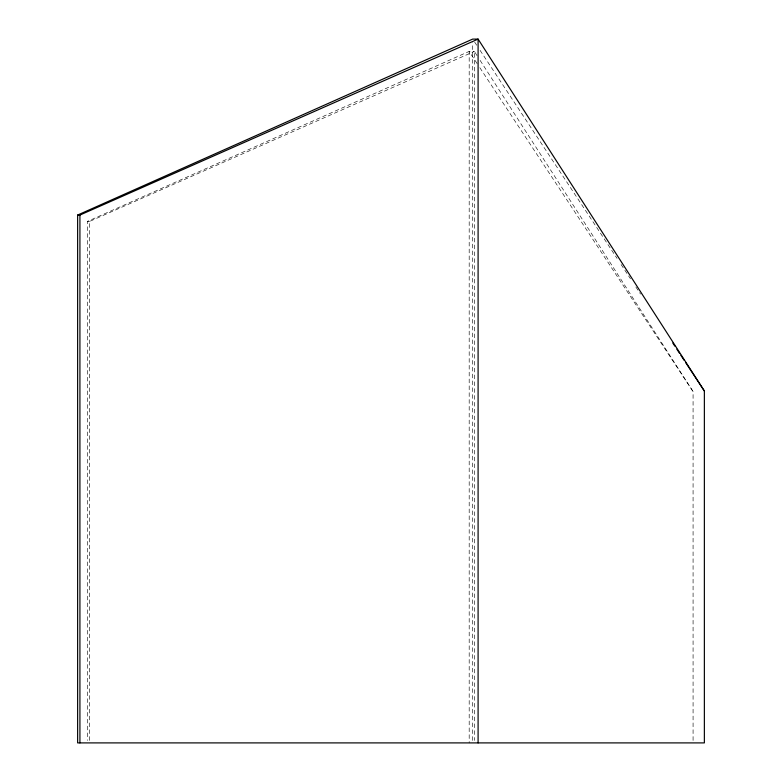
<?xml version="1.0" encoding="UTF-8"?>
<svg xmlns="http://www.w3.org/2000/svg" width="782" height="782" viewBox="0 0 782 782"><rect width="100%" height="100%" fill="white"/><g stroke="black" fill="none" stroke-linecap="round" stroke-linejoin="round"><path stroke-width="0.59" stroke-dasharray="3.91 2.93" d="M89.656 740.456L89.656 221.404L474.351 51.417L469.122 51.417L87.447 221.404L87.447 740.456M472.68 740.456L472.68 42.766M693.077 740.456L693.077 391.577L479.63 59.618M87.447 221.404L89.656 221.404M474.694 42.16L476.707 45.219M480.07 50.322L617.066 258.402M621.094 264.521L630.497 278.803M635.864 286.965L640.566 294.1M477.186 63.665L469.19 51.524L469.19 742.9M479.855 67.721L693.077 391.577M477.069 55.63L474.42 51.524L474.42 740.456"/><path stroke-width="1.17" d="M478.095 742.9L478.095 39.1L472.68 39.1L77.633 215.05L77.633 742.9L704.367 742.9L704.367 391L478.095 39.1L79.92 215.05L77.633 215.05M672.803 343.063L674.817 346.123M676.831 349.183L679.519 353.259M680.858 355.302L684.221 360.404M685.56 362.437L704.367 391M79.92 215.05L79.92 742.9"/></g></svg>
